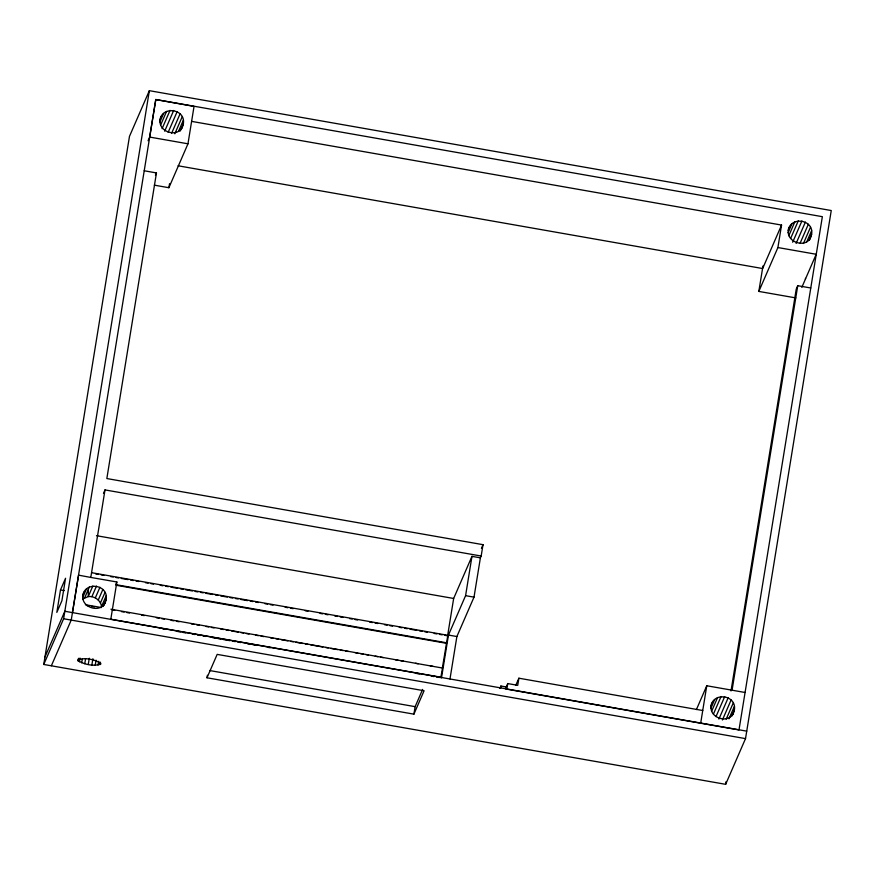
<?xml version="1.0" encoding="UTF-8"?>
<svg xmlns="http://www.w3.org/2000/svg" width="875" height="875" viewBox="0 0 875 875"><rect width="100%" height="100%" fill="white"/><g stroke="black" fill="none" stroke-linecap="round" stroke-linejoin="round"><path stroke-width="1.31" d="M88.386 589.291L88.233 596.597L82.786 599.003M805.405 279.136L805.525 278.359M43.75 664.464L129.478 136.358L149.352 90.672L831.25 210.536L745.522 738.62L725.648 784.328L43.75 664.464L63.623 618.756L149.352 90.672M60.484 589.936L56.831 612.402L61.906 600.731L65.559 578.255L60.484 589.936L64.312 590.603M700.689 723.209L702.734 710.511L518.886 678.202L517.727 685.333L507.752 683.572L506.844 689.183L738.992 729.947L822.358 216.683L155.794 99.509L71.247 620.014L51.373 665.755M148.072 140.722L149.669 137.069L155.794 99.509M110.775 619.434L116.856 581.973L90.792 577.434L105 489.913L481.173 556.03L483.022 544.677L106.838 478.548L156.461 172.922L144.2 170.767M78.083 660.811L77.853 659.936C84.984 657.234 94.117 659.389 100.658 663.108L100.866 663.983C93.745 666.684 84.602 664.53 78.083 660.811L78.488 658.306M79.417 661.795L80.019 658.055M81.714 662.802L82.327 659.05M84.766 663.72L85.575 658.722M88.266 664.464L89.283 658.23M154.35 185.161L168.886 187.72L169.542 183.684M91.875 664.967L92.892 658.722M95.244 665.175L96.064 660.188M98.055 665.066L98.656 661.325M99.98 664.65L100.384 662.156M168.886 187.72L187.972 143.806L194.042 106.389L155.761 99.575M206.992 677.786L217.175 654.38L424.091 690.747L413.908 714.153L206.992 677.786L207.397 675.281M413.908 714.153L415.133 706.661L422.625 689.423M91.973 572.753L447.814 635.305L442.367 668.019L110.906 609.208M444.905 635.337L447.595 635.808L453.655 598.467L471.964 556.358L480.397 557.834L481.173 556.03M440.781 677.753L442.586 667.516M441.503 677.895L448.459 635.064L465.588 595.667L471.964 556.358M449.991 678.978L456.881 636.541L474.009 597.144L480.397 557.834M500.544 688.264L500.905 686.022L506.275 686.973L507.752 683.572M505.914 689.216L506.275 686.973M795.812 297.916L758.833 291.419L762.956 266M758.833 291.419L777.908 247.548L781.55 225.072L191.603 121.373M702.734 710.511L706.77 685.759L745.073 692.486M731.008 690.944L796.239 289.133L797.738 285.698L810.742 287.984M732.069 690.2L797.738 285.698M725.648 784.328L726.086 781.637M746.736 731.15L72.45 612.609L78.575 575.159L90.792 577.434M789.72 226.789C781.725 241.806 808.927 251.07 811.628 234.205C814.166 219.472 790.497 215.819 788.091 230.541M712.502 702.45C704.495 717.489 731.719 726.753 734.398 709.877C736.936 695.133 713.289 691.491 710.872 706.212M161.481 116.287C153.464 131.305 180.666 140.613 183.367 123.725C185.938 109.058 162.356 105.317 159.884 119.952M84.263 591.938C76.245 606.955 103.48 616.241 106.17 599.364C108.708 584.773 85.302 580.913 82.731 595.47M159.895 121.986L163.603 113.444M160.738 124.83L166.567 111.409M162.094 128.669L170.045 110.37M164.675 131.195L173.688 110.458M168.142 132.355L177.155 111.617M171.62 133.295L180.108 113.772M155.444 175.241L156.461 172.922M174.814 133.787L182.241 116.703M178.598 131.13L183.367 120.159M180.184 131.053L183.367 123.725M181.18 129.544L182.241 127.105M103.48 493.391L105 489.913M44.964 656.972L64.838 611.264L72.45 612.609M82.819 597.33L86.395 589.094M84.755 597.636L89.359 587.038M92.837 585.998L88.233 596.597C94.402 595.788 100.505 600.239 101.555 606.375L106.159 595.788M91.886 596.663L96.491 586.075M95.342 597.844L99.947 587.256M98.284 600.009L102.889 589.422M100.428 602.962L105.033 592.364M103.097 606.419L106.17 599.364M104.016 605.095L105.033 602.733M115.828 584.336L116.856 581.973M481.425 548.341L483.022 544.677M499.877 688.406L500.905 686.022M515.802 685.278L518.886 678.202M781.55 225.072L762.65 268.538L178.084 165.78M788.058 232.706L791.875 223.923M788.823 235.67L794.817 221.889M790.65 238.394L798.284 220.85M792.663 242.244L801.927 220.938M796.13 243.403L805.394 222.097M800.177 243.064L808.347 224.262M803.425 243.502L810.512 227.205M806.717 241.916L811.617 230.639M808.894 240.472L811.628 234.205M809.408 240.089L810.491 237.584M801.817 287.394L816.211 254.275L777.908 247.548M696.413 709.57L706.77 685.759M710.839 708.378L714.656 699.606M711.605 711.342L717.598 697.55M713.431 714.066L721.066 696.511M715.991 716.636L724.708 696.587M718.911 719.075L728.175 697.769M722.411 719.994L731.128 699.934M726.195 719.184L733.283 702.887M728.952 718.834L734.398 706.3M732.222 714.886L734.398 709.877M732.178 715.761L733.272 713.256M63.623 618.756L745.522 738.62M149.669 137.069L187.972 143.806M465.588 595.667L474.009 597.144M96.469 535.686L453.655 598.467M448.459 635.064L456.881 636.541M95.78 573.967L98.47 574.438M101.15 574.908L103.841 575.378M110.545 576.559L113.236 577.03M115.927 577.5L118.606 577.97M121.297 578.452L128.002 579.622M130.692 580.103L133.383 580.573M136.062 581.044L138.753 581.514M145.469 582.695L148.148 583.166M150.839 583.636L153.519 584.117M160.234 585.288L162.925 585.769M165.605 586.239L168.295 586.709M170.975 587.18L177.691 588.361M180.381 588.831L183.061 589.302M185.752 589.772L192.456 590.953M195.147 591.434L197.838 591.905M200.517 592.375L203.208 592.845M205.888 593.316L212.603 594.497M215.294 594.967L217.973 595.438M220.664 595.919L227.369 597.089M230.059 597.57L232.75 598.041M235.43 598.511L238.12 598.981M240.8 599.452L247.516 600.633M250.206 601.103L252.886 601.573M255.577 602.055L258.256 602.525M264.972 603.706L267.663 604.177M270.342 604.647L273.033 605.117M285.119 607.239L287.798 607.72M290.489 608.191L293.169 608.661M305.255 610.783L307.945 611.253M320.031 613.386L322.711 613.856M325.402 614.327L328.081 614.797M334.797 615.978L337.488 616.448M340.167 616.919L342.858 617.389M349.573 618.57L352.253 619.041M354.944 619.522L357.623 619.992M369.709 622.114L372.4 622.584M375.08 623.055L377.77 623.536M384.486 624.706L387.166 625.188M389.856 625.658L392.536 626.128M399.252 627.309L401.942 627.78M404.622 628.25L407.312 628.72M409.992 629.191L416.708 630.372M419.398 630.853L422.078 631.323M424.769 631.794L427.448 632.264M434.164 633.445L436.855 633.916M439.534 634.386L442.225 634.856M116.266 584.73L446.6 642.797M116.047 585.233L446.381 643.3M85.4 604.723L101.511 607.556M86.527 605.467L89.206 605.938M91.897 606.408L94.577 606.878M112.033 609.952L114.723 610.422M121.439 611.603L124.119 612.073M126.809 612.544L129.489 613.014M141.575 615.147L144.266 615.617M156.352 617.739L159.031 618.209M161.722 618.68L164.402 619.15M171.117 620.331L173.808 620.812M176.488 621.283L179.178 621.753M191.264 623.875L193.944 624.345M196.634 624.816L199.314 625.297M206.03 626.467L208.72 626.948M211.4 627.419L214.091 627.889M220.806 629.07L223.486 629.541M226.177 630.011L228.856 630.481M231.547 630.952L238.263 632.133M240.942 632.614L243.633 633.084M246.312 633.555L249.003 634.025M255.719 635.206L258.398 635.677M261.089 636.147L263.769 636.617M270.484 637.798L273.175 638.269M275.855 638.75L278.545 639.22M281.225 639.691L287.941 640.872M290.631 641.342L293.311 641.812M296.002 642.283L302.717 643.464M305.397 643.934L308.088 644.416M310.767 644.886L322.853 647.008M325.544 647.478L328.223 647.948M330.914 648.419L337.63 649.6M340.309 650.081L343 650.552M345.68 651.022L348.37 651.492M355.086 652.673L357.766 653.144M360.456 653.614L363.136 654.084M365.827 654.566L368.506 655.036M375.222 656.217L377.912 656.688M380.592 657.158L383.283 657.628M395.369 659.75L398.048 660.231M400.739 660.702L403.419 661.172M415.505 663.294L418.195 663.764M430.281 665.886L432.961 666.367M110.677 619.183L441 677.25M162.827 628.895L165.506 629.366M177.592 631.488L180.283 631.958M182.963 632.428L185.653 632.909M192.369 634.091L195.048 634.561M197.739 635.031L200.419 635.502M203.109 635.972L205.789 636.442M212.505 637.623L215.195 638.094M217.875 638.575L220.566 639.045M223.245 639.516L229.961 640.697M232.652 641.167L235.331 641.637M238.022 642.108L240.702 642.578M247.417 643.759L250.108 644.241M252.787 644.711L255.478 645.181M267.564 647.303L270.244 647.773M416.609 673.509L419.3 673.98M431.386 676.102L434.066 676.572M436.756 677.042L439.436 677.513M209.552 670.523L415.133 706.661"/></g></svg>
